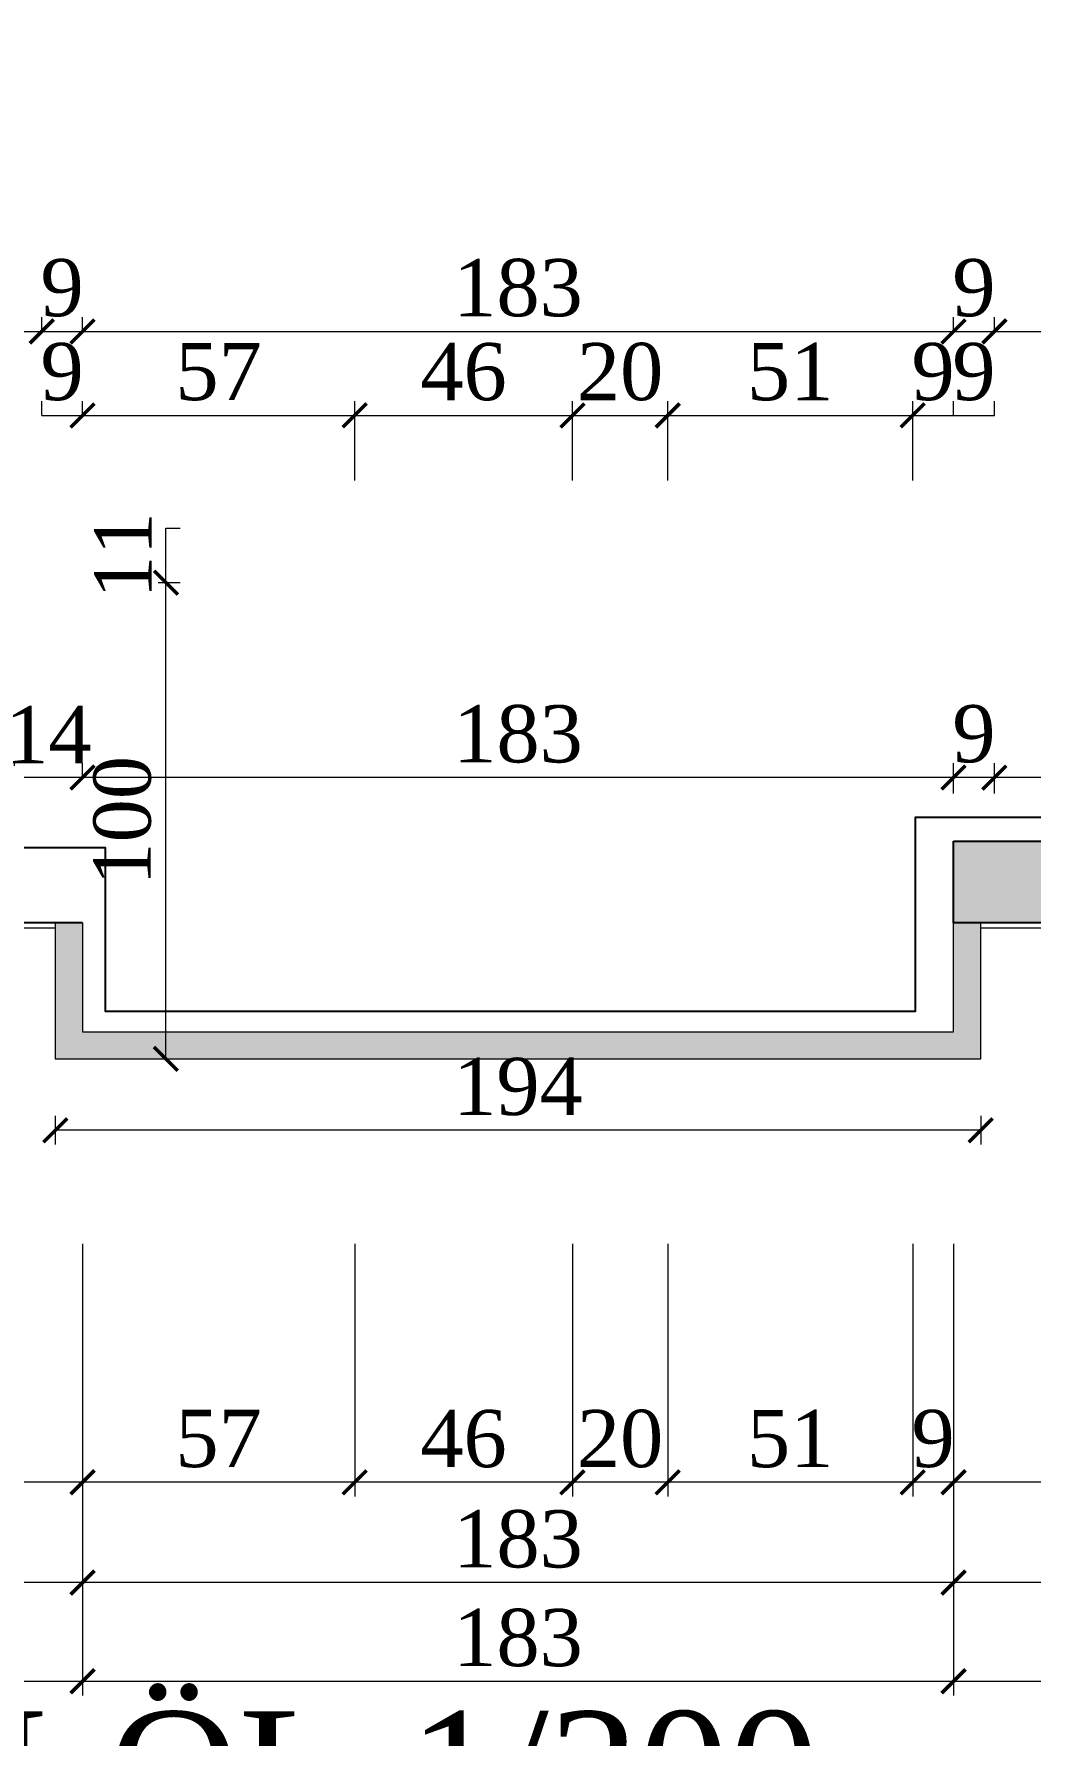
# Model space of a CAD drawing. Header units: metres. Extents: x 134072 to 172200, y 35728 to 38066.
# Drawn here: x 138773.2 to 138982.3, y 36128.5 to 36485.5 of the extents above; entities that cross this region are included whole.
import ezdxf

# ---------------------------------------------------------------- set-up
doc = ezdxf.new("R2010")
doc.units = ezdxf.units.M
for name, color, linetype, lineweight in [('Cizgi 20', 175, 'Continuous', 20), ('m_topraklama', 3, 'Continuous', 40), ('Olcu 20', 7, 'Continuous', 20), ('sıva', 145, 'Continuous', 5)]:
    doc.layers.add(name, color=color, linetype=linetype, lineweight=lineweight)
for name, color, linetype in [('duvaR', 52, 'Continuous'), ('Kolon', 175, 'Continuous'), ('YAZI', 1, 'Continuous')]:
    doc.layers.add(name, color=color, linetype=linetype)
doc.styles.add('AKS', font='BOOKOS.TTF', dxfattribs={"height": 40})
doc.styles.add('omer', font='times.ttf', dxfattribs={"height": 12})
doc.dimstyles.new('ISO-25', dxfattribs={"dimtxt": 12, "dimasz": 5, "dimexe": 3, "dimexo": 10, "dimgap": 3, "dimtad": 1, "dimdec": 0, "dimtxsty": 'omer', "dimblk": 'ARCHTICK', "dimcen": 0, "dimclrd": 256, "dimclre": 256, "dimclrt": 256, "dimadec": 0, "dimazin": 0, "dimtfac": 1, "dimtdec": 0, "dimtix": 1, "dimtmove": 0, "dimatfit": 3, "dimldrblk": 'ARCHTICK', "dimfxl": 50, "dimfxlon": 1, "dimlwd": -1, "dimlwe": -1, "dimarcsym": 0})

# ---------------------------------------------------------------- blocks, each defined once
blk = doc.blocks.new('_ArchTick')
at = {"layer": 'Olcu 20', "color": 0, "const_width": 0.15}
blk.add_lwpolyline([(-0.5, -0.5), (0.5, 0.5)], dxfattribs=at)
blk = doc.blocks.new('*D403')
at = {"layer": 'Defpoints', "color": 0, "transparency": 16777216}
for p in [(138974.62, 36329.52), (138974.62, 36316.18), (139071.66, 36310.47)]:
    blk.add_point(p, dxfattribs=at)
at = {"layer": 'Olcu 20', "transparency": 16777216}
for p, q in [((138974.62, 36326.18), (138974.62, 36332.52)), ((139071.66, 36329.52), (138974.62, 36329.52)), ((139071.66, 36320.47), (139071.66, 36332.52))]:
    blk.add_line(p, q, dxfattribs=at)
at = {"layer": 'Olcu 20', "transparency": 16777216, "xscale": 5, "yscale": 5, "zscale": 5, "rotation": 180}
blk.add_blockref('_ArchTick', (138974.62, 36329.52), dxfattribs=at)
at = {"layer": 'Olcu 20', "transparency": 16777216, "xscale": 5, "yscale": 5, "zscale": 5}
blk.add_blockref('_ArchTick', (139071.66, 36329.52), dxfattribs=at)
at = {"layer": 'Olcu 20', "transparency": 16777216, "insert": (139023.14, 36338.64), "char_height": 12, "attachment_point": 5, "style": 'omer'}
blk.add_mtext('97', dxfattribs=at)
blk = doc.blocks.new('*D404')
at = {"layer": 'Defpoints', "color": 0, "transparency": 16777216}
for p in [(138966.06, 36329.52), (138966.06, 36316.18), (138974.62, 36316.18)]:
    blk.add_point(p, dxfattribs=at)
at = {"layer": 'Olcu 20', "transparency": 16777216}
for p, q in [((138966.06, 36326.18), (138966.06, 36332.52)), ((138974.62, 36329.52), (138966.06, 36329.52)), ((138974.62, 36326.18), (138974.62, 36332.52))]:
    blk.add_line(p, q, dxfattribs=at)
at = {"layer": 'Olcu 20', "transparency": 16777216, "insert": (138970.34, 36338.64), "char_height": 12, "attachment_point": 5, "style": 'omer'}
blk.add_mtext('9', dxfattribs=at)
blk = doc.blocks.new('*D380')
at = {"layer": 'Defpoints', "color": 0, "transparency": 16777216}
for p in [(138783.4, 36329.52), (138783.4, 36323.34), (138966.06, 36316.18)]:
    blk.add_point(p, dxfattribs=at)
at = {"layer": 'Olcu 20', "transparency": 16777216}
for p, q in [((138783.4, 36329.52), (138783.4, 36332.52)), ((138966.06, 36329.52), (138783.4, 36329.52)), ((138966.06, 36326.18), (138966.06, 36332.52))]:
    blk.add_line(p, q, dxfattribs=at)
at = {"layer": 'Olcu 20', "transparency": 16777216, "xscale": 5, "yscale": 5, "zscale": 5, "rotation": 180}
blk.add_blockref('_ArchTick', (138783.4, 36329.52), dxfattribs=at)
at = {"layer": 'Olcu 20', "transparency": 16777216, "xscale": 5, "yscale": 5, "zscale": 5}
blk.add_blockref('_ArchTick', (138966.06, 36329.52), dxfattribs=at)
at = {"layer": 'Olcu 20', "transparency": 16777216, "insert": (138874.73, 36338.62), "char_height": 12, "attachment_point": 5, "style": 'omer'}
blk.add_mtext('183', dxfattribs=at)
blk = doc.blocks.new('*D381')
at = {"layer": 'Defpoints', "color": 0, "transparency": 16777216}
for p in [(138769.13, 36329.52), (138769.13, 36323.34), (138783.4, 36323.34)]:
    blk.add_point(p, dxfattribs=at)
at = {"layer": 'Olcu 20', "transparency": 16777216}
for p, q in [((138769.13, 36329.52), (138769.13, 36332.52)), ((138783.4, 36329.52), (138769.13, 36329.52)), ((138783.4, 36329.52), (138783.4, 36332.52))]:
    blk.add_line(p, q, dxfattribs=at)
at = {"layer": 'Olcu 20', "transparency": 16777216, "insert": (138776.26, 36338.52), "char_height": 12, "attachment_point": 5, "style": 'omer'}
blk.add_mtext('14', dxfattribs=at)
blk = doc.blocks.new('*D390')
at = {"layer": 'Defpoints', "color": 0, "transparency": 16777216}
for p in [(138783.4, 36405.48), (138774.84, 36398.95), (138783.4, 36398.95)]:
    blk.add_point(p, dxfattribs=at)
at = {"layer": 'Olcu 20', "transparency": 16777216}
for p, q in [((138774.84, 36405.48), (138774.84, 36408.48)), ((138783.4, 36405.48), (138783.4, 36408.48)), ((138774.84, 36405.48), (138783.4, 36405.48))]:
    blk.add_line(p, q, dxfattribs=at)
at = {"layer": 'Olcu 20', "transparency": 16777216, "insert": (138779.12, 36414.61), "char_height": 12, "attachment_point": 5, "style": 'omer'}
blk.add_mtext('9', dxfattribs=at)
blk = doc.blocks.new('*D447')
at = {"layer": 'Defpoints', "color": 0, "transparency": 16777216}
for p in [(138840.48, 36405.48), (138783.4, 36398.95), (138840.48, 36381.83)]:
    blk.add_point(p, dxfattribs=at)
at = {"layer": 'Olcu 20', "transparency": 16777216}
for p, q in [((138783.4, 36405.48), (138783.4, 36408.48)), ((138840.48, 36391.83), (138840.48, 36408.48)), ((138783.4, 36405.48), (138840.48, 36405.48))]:
    blk.add_line(p, q, dxfattribs=at)
at = {"layer": 'Olcu 20', "transparency": 16777216, "xscale": 5, "yscale": 5, "zscale": 5, "rotation": 180}
blk.add_blockref('_ArchTick', (138783.4, 36405.48), dxfattribs=at)
at = {"layer": 'Olcu 20', "transparency": 16777216, "xscale": 5, "yscale": 5, "zscale": 5}
blk.add_blockref('_ArchTick', (138840.48, 36405.48), dxfattribs=at)
at = {"layer": 'Olcu 20', "transparency": 16777216, "insert": (138811.94, 36414.61), "char_height": 12, "attachment_point": 5, "style": 'omer'}
blk.add_mtext('57', dxfattribs=at)
blk = doc.blocks.new('*D448')
at = {"layer": 'Defpoints', "color": 0, "transparency": 16777216}
for p in [(138886.15, 36405.48), (138840.48, 36381.83), (138886.15, 36381.83)]:
    blk.add_point(p, dxfattribs=at)
at = {"layer": 'Olcu 20', "transparency": 16777216}
for p, q in [((138840.48, 36391.83), (138840.48, 36408.48)), ((138886.15, 36391.83), (138886.15, 36408.48)), ((138840.48, 36405.48), (138886.15, 36405.48))]:
    blk.add_line(p, q, dxfattribs=at)
at = {"layer": 'Olcu 20', "transparency": 16777216, "xscale": 5, "yscale": 5, "zscale": 5, "rotation": 180}
blk.add_blockref('_ArchTick', (138840.48, 36405.48), dxfattribs=at)
at = {"layer": 'Olcu 20', "transparency": 16777216, "xscale": 5, "yscale": 5, "zscale": 5}
blk.add_blockref('_ArchTick', (138886.15, 36405.48), dxfattribs=at)
at = {"layer": 'Olcu 20', "transparency": 16777216, "insert": (138863.31, 36414.59), "char_height": 12, "attachment_point": 5, "style": 'omer'}
blk.add_mtext('46', dxfattribs=at)
blk = doc.blocks.new('*D449')
at = {"layer": 'Defpoints', "color": 0, "transparency": 16777216}
for p in [(138906.13, 36405.48), (138886.15, 36381.83), (138906.13, 36381.83)]:
    blk.add_point(p, dxfattribs=at)
at = {"layer": 'Olcu 20', "transparency": 16777216}
for p, q in [((138886.15, 36391.83), (138886.15, 36408.48)), ((138906.13, 36391.83), (138906.13, 36408.48)), ((138886.15, 36405.48), (138906.13, 36405.48))]:
    blk.add_line(p, q, dxfattribs=at)
at = {"layer": 'Olcu 20', "transparency": 16777216, "insert": (138896.14, 36414.59), "char_height": 12, "attachment_point": 5, "style": 'omer'}
blk.add_mtext('20', dxfattribs=at)
blk = doc.blocks.new('*D450')
at = {"layer": 'Defpoints', "color": 0, "transparency": 16777216}
for p in [(138957.5, 36405.48), (138906.13, 36381.83), (138957.5, 36381.83)]:
    blk.add_point(p, dxfattribs=at)
at = {"layer": 'Olcu 20', "transparency": 16777216}
for p, q in [((138906.13, 36391.83), (138906.13, 36408.48)), ((138957.5, 36391.83), (138957.5, 36408.48)), ((138906.13, 36405.48), (138957.5, 36405.48))]:
    blk.add_line(p, q, dxfattribs=at)
at = {"layer": 'Olcu 20', "transparency": 16777216, "xscale": 5, "yscale": 5, "zscale": 5, "rotation": 180}
blk.add_blockref('_ArchTick', (138906.13, 36405.48), dxfattribs=at)
at = {"layer": 'Olcu 20', "transparency": 16777216, "xscale": 5, "yscale": 5, "zscale": 5}
blk.add_blockref('_ArchTick', (138957.5, 36405.48), dxfattribs=at)
at = {"layer": 'Olcu 20', "transparency": 16777216, "insert": (138931.81, 36414.59), "char_height": 12, "attachment_point": 5, "style": 'omer'}
blk.add_mtext('51', dxfattribs=at)
blk = doc.blocks.new('*D451')
at = {"layer": 'Defpoints', "color": 0, "transparency": 16777216}
for p in [(138966.06, 36405.48), (138966.06, 36398.55), (138957.5, 36381.83)]:
    blk.add_point(p, dxfattribs=at)
at = {"layer": 'Olcu 20', "transparency": 16777216}
for p, q in [((138957.5, 36391.83), (138957.5, 36408.48)), ((138966.06, 36405.48), (138966.06, 36408.48)), ((138957.5, 36405.48), (138966.06, 36405.48))]:
    blk.add_line(p, q, dxfattribs=at)
at = {"layer": 'Olcu 20', "transparency": 16777216, "insert": (138961.78, 36414.61), "char_height": 12, "attachment_point": 5, "style": 'omer'}
blk.add_mtext('9', dxfattribs=at)
blk = doc.blocks.new('*D452')
at = {"layer": 'Defpoints', "color": 0, "transparency": 16777216}
for p in [(138974.62, 36405.48), (138966.06, 36398.55), (138974.62, 36398.55)]:
    blk.add_point(p, dxfattribs=at)
at = {"layer": 'Olcu 20', "transparency": 16777216}
for p, q in [((138966.06, 36405.48), (138966.06, 36408.48)), ((138974.62, 36405.48), (138974.62, 36408.48)), ((138966.06, 36405.48), (138974.62, 36405.48))]:
    blk.add_line(p, q, dxfattribs=at)
at = {"layer": 'Olcu 20', "transparency": 16777216, "insert": (138970.34, 36414.61), "char_height": 12, "attachment_point": 5, "style": 'omer'}
blk.add_mtext('9', dxfattribs=at)
blk = doc.blocks.new('*D473')
at = {"layer": 'Defpoints', "color": 0, "transparency": 16777216}
for p in [(138774.84, 36423.09), (138615.01, 36415.61), (138774.84, 36416.49)]:
    blk.add_point(p, dxfattribs=at)
at = {"layer": 'Olcu 20', "transparency": 16777216}
for p, q in [((138615.01, 36423.09), (138615.01, 36426.09)), ((138774.84, 36423.09), (138774.84, 36426.09)), ((138615.01, 36423.09), (138774.84, 36423.09))]:
    blk.add_line(p, q, dxfattribs=at)
at = {"layer": 'Olcu 20', "transparency": 16777216, "xscale": 5, "yscale": 5, "zscale": 5, "rotation": 180}
blk.add_blockref('_ArchTick', (138615.01, 36423.09), dxfattribs=at)
at = {"layer": 'Olcu 20', "transparency": 16777216, "xscale": 5, "yscale": 5, "zscale": 5}
blk.add_blockref('_ArchTick', (138774.84, 36423.09), dxfattribs=at)
at = {"layer": 'Olcu 20', "transparency": 16777216, "insert": (138694.92, 36432.2), "char_height": 12, "attachment_point": 5, "style": 'omer'}
blk.add_mtext('160', dxfattribs=at)
blk = doc.blocks.new('*D474')
at = {"layer": 'Defpoints', "color": 0, "transparency": 16777216}
for p in [(138783.4, 36423.09), (138774.84, 36416.49), (138783.4, 36416.49)]:
    blk.add_point(p, dxfattribs=at)
at = {"layer": 'Olcu 20', "transparency": 16777216}
for p, q in [((138774.84, 36423.09), (138774.84, 36426.09)), ((138783.4, 36423.09), (138783.4, 36426.09)), ((138774.84, 36423.09), (138783.4, 36423.09))]:
    blk.add_line(p, q, dxfattribs=at)
at = {"layer": 'Olcu 20', "transparency": 16777216, "insert": (138779.12, 36432.21), "char_height": 12, "attachment_point": 5, "style": 'omer'}
blk.add_mtext('9', dxfattribs=at)
blk = doc.blocks.new('*D475')
at = {"layer": 'Defpoints', "color": 0, "transparency": 16777216}
for p in [(138966.06, 36423.09), (138783.4, 36416.49), (138966.06, 36417.74)]:
    blk.add_point(p, dxfattribs=at)
at = {"layer": 'Olcu 20', "transparency": 16777216}
for p, q in [((138783.4, 36423.09), (138783.4, 36426.09)), ((138966.06, 36423.09), (138966.06, 36426.09)), ((138783.4, 36423.09), (138966.06, 36423.09))]:
    blk.add_line(p, q, dxfattribs=at)
at = {"layer": 'Olcu 20', "transparency": 16777216, "xscale": 5, "yscale": 5, "zscale": 5, "rotation": 180}
blk.add_blockref('_ArchTick', (138783.4, 36423.09), dxfattribs=at)
at = {"layer": 'Olcu 20', "transparency": 16777216, "xscale": 5, "yscale": 5, "zscale": 5}
blk.add_blockref('_ArchTick', (138966.06, 36423.09), dxfattribs=at)
at = {"layer": 'Olcu 20', "transparency": 16777216, "insert": (138874.73, 36432.2), "char_height": 12, "attachment_point": 5, "style": 'omer'}
blk.add_mtext('183', dxfattribs=at)
blk = doc.blocks.new('*D476')
at = {"layer": 'Defpoints', "color": 0, "transparency": 16777216}
for p in [(138974.62, 36423.09), (138966.06, 36417.74), (138974.62, 36417.74)]:
    blk.add_point(p, dxfattribs=at)
at = {"layer": 'Olcu 20', "transparency": 16777216}
for p, q in [((138966.06, 36423.09), (138966.06, 36426.09)), ((138974.62, 36423.09), (138974.62, 36426.09)), ((138966.06, 36423.09), (138974.62, 36423.09))]:
    blk.add_line(p, q, dxfattribs=at)
at = {"layer": 'Olcu 20', "transparency": 16777216, "insert": (138970.34, 36432.21), "char_height": 12, "attachment_point": 5, "style": 'omer'}
blk.add_mtext('9', dxfattribs=at)
blk = doc.blocks.new('*D458')
at = {"layer": 'Defpoints', "color": 0, "transparency": 16777216}
for p in [(139268.6, 36423.09), (138974.62, 36417.74), (139268.6, 36393.24)]:
    blk.add_point(p, dxfattribs=at)
at = {"layer": 'Olcu 20', "transparency": 16777216}
for p, q in [((138974.62, 36423.09), (138974.62, 36426.09)), ((139268.6, 36403.24), (139268.6, 36426.09)), ((138974.62, 36423.09), (139268.6, 36423.09))]:
    blk.add_line(p, q, dxfattribs=at)
at = {"layer": 'Olcu 20', "transparency": 16777216, "xscale": 5, "yscale": 5, "zscale": 5, "rotation": 180}
blk.add_blockref('_ArchTick', (138974.62, 36423.09), dxfattribs=at)
at = {"layer": 'Olcu 20', "transparency": 16777216, "xscale": 5, "yscale": 5, "zscale": 5}
blk.add_blockref('_ArchTick', (139268.6, 36423.09), dxfattribs=at)
at = {"layer": 'Olcu 20', "transparency": 16777216, "insert": (139121.61, 36432.21), "char_height": 12, "attachment_point": 5, "style": 'omer'}
blk.add_mtext('294', dxfattribs=at)
blk = doc.blocks.new('*D543')
at = {"layer": 'Defpoints', "color": 0, "transparency": 16777216}
for p in [(138743.09, 36299.06), (138734.08, 36270.52), (138777.69, 36270.52)]:
    blk.add_point(p, dxfattribs=at)
at = {"layer": 'Olcu 20', "transparency": 16777216}
for p, q in [((138734.08, 36299.06), (138731.08, 36299.06)), ((138734.08, 36299.06), (138734.08, 36270.52)), ((138767.69, 36270.52), (138731.08, 36270.52))]:
    blk.add_line(p, q, dxfattribs=at)
at = {"layer": 'Olcu 20', "transparency": 16777216, "xscale": 5, "yscale": 5, "zscale": 5}
for p, rotation in [((138734.08, 36299.06), 90), ((138734.08, 36270.52), 270)]:
    blk.add_blockref('_ArchTick', p, dxfattribs=dict(at, rotation=rotation))
at = {"layer": 'Olcu 20', "transparency": 16777216, "insert": (138724.96, 36284.79), "char_height": 12, "attachment_point": 5, "rotation": 90, "style": 'omer'}
blk.add_mtext('29', dxfattribs=at)
blk = doc.blocks.new('*D544')
at = {"layer": 'Defpoints', "color": 0, "transparency": 16777216}
for p in [(138789.28, 36370.41), (138800.89, 36370.41), (138789.28, 36270.52)]:
    blk.add_point(p, dxfattribs=at)
at = {"layer": 'Olcu 20', "transparency": 16777216}
for p, q in [((138799.28, 36370.41), (138803.89, 36370.41)), ((138800.89, 36270.52), (138800.89, 36370.41)), ((138799.28, 36270.52), (138803.89, 36270.52))]:
    blk.add_line(p, q, dxfattribs=at)
at = {"layer": 'Olcu 20', "transparency": 16777216, "xscale": 5, "yscale": 5, "zscale": 5}
for p, rotation in [((138800.89, 36370.41), 90), ((138800.89, 36270.52), 270)]:
    blk.add_blockref('_ArchTick', p, dxfattribs=dict(at, rotation=rotation))
at = {"layer": 'Olcu 20', "transparency": 16777216, "insert": (138791.79, 36320.46), "char_height": 12, "attachment_point": 5, "rotation": 90, "style": 'omer'}
blk.add_mtext('100', dxfattribs=at)
blk = doc.blocks.new('*D545')
at = {"layer": 'Defpoints', "color": 0, "transparency": 16777216}
for p in [(138794.41, 36381.83), (138800.89, 36381.83), (138789.28, 36370.41)]:
    blk.add_point(p, dxfattribs=at)
at = {"layer": 'Olcu 20', "transparency": 16777216}
for p, q in [((138800.89, 36381.83), (138803.89, 36381.83)), ((138800.89, 36370.41), (138800.89, 36381.83)), ((138799.28, 36370.41), (138803.89, 36370.41))]:
    blk.add_line(p, q, dxfattribs=at)
at = {"layer": 'Olcu 20', "transparency": 16777216, "insert": (138791.89, 36376.12), "char_height": 12, "attachment_point": 5, "rotation": 90, "style": 'omer'}
blk.add_mtext('11', dxfattribs=at)
blk = doc.blocks.new('*D526')
at = {"layer": 'Defpoints', "color": 0, "transparency": 16777216}
for p in [(139337.45, 36299.06), (138971.77, 36270.52), (139449.79, 36270.52)]:
    blk.add_point(p, dxfattribs=at)
at = {"layer": 'Olcu 20', "transparency": 16777216}
for p, q in [((139399.79, 36299.06), (139452.79, 36299.06)), ((139449.79, 36299.06), (139449.79, 36270.52)), ((139399.79, 36270.52), (139452.79, 36270.52))]:
    blk.add_line(p, q, dxfattribs=at)
at = {"layer": 'Olcu 20', "transparency": 16777216, "xscale": 5, "yscale": 5, "zscale": 5}
for p, rotation in [((139449.79, 36299.06), 90), ((139449.79, 36270.52), 270)]:
    blk.add_blockref('_ArchTick', p, dxfattribs=dict(at, rotation=rotation))
at = {"layer": 'Olcu 20', "transparency": 16777216, "insert": (139440.67, 36284.79), "char_height": 12, "attachment_point": 5, "rotation": 90, "style": 'omer'}
blk.add_mtext('29', dxfattribs=at)
blk = doc.blocks.new('*D527')
at = {"layer": 'Defpoints', "color": 0, "transparency": 16777216}
for p in [(139337.09, 36578.76), (139471.56, 36578.76), (138877.58, 36299.06)]:
    blk.add_point(p, dxfattribs=at)
at = {"layer": 'Olcu 20', "transparency": 16777216}
for p, q in [((139421.56, 36578.76), (139474.56, 36578.76)), ((139471.56, 36299.06), (139471.56, 36578.76)), ((139421.56, 36299.06), (139474.56, 36299.06))]:
    blk.add_line(p, q, dxfattribs=at)
at = {"layer": 'Olcu 20', "transparency": 16777216, "xscale": 5, "yscale": 5, "zscale": 5}
for p, rotation in [((139471.56, 36578.76), 90), ((139471.56, 36299.06), 270)]:
    blk.add_blockref('_ArchTick', p, dxfattribs=dict(at, rotation=rotation))
at = {"layer": 'Olcu 20', "transparency": 16777216, "insert": (139462.46, 36438.91), "char_height": 12, "attachment_point": 5, "rotation": 90, "style": 'omer'}
blk.add_mtext('280', dxfattribs=at)
blk = doc.blocks.new('*D606')
at = {"layer": 'Defpoints', "color": 0, "transparency": 16777216}
for p in [(138432.35, 36209.58), (138783.4, 36209.58), (138783.4, 36139.96)]:
    blk.add_point(p, dxfattribs=at)
at = {"layer": 'Olcu 20', "transparency": 16777216}
for p, q in [((138432.35, 36189.96), (138432.35, 36136.96)), ((138783.4, 36189.96), (138783.4, 36136.96)), ((138432.35, 36139.96), (138783.4, 36139.96))]:
    blk.add_line(p, q, dxfattribs=at)
at = {"layer": 'Olcu 20', "transparency": 16777216, "xscale": 5, "yscale": 5, "zscale": 5, "rotation": 180}
blk.add_blockref('_ArchTick', (138432.35, 36139.96), dxfattribs=at)
at = {"layer": 'Olcu 20', "transparency": 16777216, "xscale": 5, "yscale": 5, "zscale": 5}
blk.add_blockref('_ArchTick', (138783.4, 36139.96), dxfattribs=at)
at = {"layer": 'Olcu 20', "transparency": 16777216, "insert": (138607.87, 36149.06), "char_height": 12, "attachment_point": 5, "style": 'omer'}
blk.add_mtext('351', dxfattribs=at)
blk = doc.blocks.new('*D607')
at = {"layer": 'Defpoints', "color": 0, "transparency": 16777216}
for p in [(138783.4, 36209.58), (138966.06, 36210.24), (138966.06, 36139.96)]:
    blk.add_point(p, dxfattribs=at)
at = {"layer": 'Olcu 20', "transparency": 16777216}
for p, q in [((138783.4, 36189.96), (138783.4, 36136.96)), ((138966.06, 36189.96), (138966.06, 36136.96)), ((138783.4, 36139.96), (138966.06, 36139.96))]:
    blk.add_line(p, q, dxfattribs=at)
at = {"layer": 'Olcu 20', "transparency": 16777216, "xscale": 5, "yscale": 5, "zscale": 5, "rotation": 180}
blk.add_blockref('_ArchTick', (138783.4, 36139.96), dxfattribs=at)
at = {"layer": 'Olcu 20', "transparency": 16777216, "xscale": 5, "yscale": 5, "zscale": 5}
blk.add_blockref('_ArchTick', (138966.06, 36139.96), dxfattribs=at)
at = {"layer": 'Olcu 20', "transparency": 16777216, "insert": (138874.73, 36149.06), "char_height": 12, "attachment_point": 5, "style": 'omer'}
blk.add_mtext('183', dxfattribs=at)
blk = doc.blocks.new('*D608')
at = {"layer": 'Defpoints', "color": 0, "transparency": 16777216}
for p in [(138966.06, 36210.24), (139057.39, 36209.58), (139057.39, 36139.96)]:
    blk.add_point(p, dxfattribs=at)
at = {"layer": 'Olcu 20', "transparency": 16777216}
for p, q in [((138966.06, 36189.96), (138966.06, 36136.96)), ((139057.39, 36189.96), (139057.39, 36136.96)), ((138966.06, 36139.96), (139057.39, 36139.96))]:
    blk.add_line(p, q, dxfattribs=at)
at = {"layer": 'Olcu 20', "transparency": 16777216, "xscale": 5, "yscale": 5, "zscale": 5, "rotation": 180}
blk.add_blockref('_ArchTick', (138966.06, 36139.96), dxfattribs=at)
at = {"layer": 'Olcu 20', "transparency": 16777216, "xscale": 5, "yscale": 5, "zscale": 5}
blk.add_blockref('_ArchTick', (139057.39, 36139.96), dxfattribs=at)
at = {"layer": 'Olcu 20', "transparency": 16777216, "insert": (139011.73, 36149.08), "char_height": 12, "attachment_point": 5, "style": 'omer'}
blk.add_mtext('91', dxfattribs=at)
blk = doc.blocks.new('*D611')
at = {"layer": 'Defpoints', "color": 0, "transparency": 16777216}
for p in [(137958.56, 36299.06), (139337.09, 36299.06), (137958.56, 36117.93)]:
    blk.add_point(p, dxfattribs=at)
at = {"layer": 'Olcu 20', "transparency": 16777216}
for p, q in [((137958.56, 36167.93), (137958.56, 36114.93)), ((139337.09, 36167.93), (139337.09, 36114.93)), ((139337.09, 36117.93), (137958.56, 36117.93))]:
    blk.add_line(p, q, dxfattribs=at)
at = {"layer": 'Olcu 20', "transparency": 16777216, "xscale": 5, "yscale": 5, "zscale": 5, "rotation": 180}
blk.add_blockref('_ArchTick', (137958.56, 36117.93), dxfattribs=at)
at = {"layer": 'Olcu 20', "transparency": 16777216, "xscale": 5, "yscale": 5, "zscale": 5}
blk.add_blockref('_ArchTick', (139337.09, 36117.93), dxfattribs=at)
at = {"layer": 'Olcu 20', "transparency": 16777216, "insert": (138647.83, 36127.05), "char_height": 12, "attachment_point": 5, "style": 'omer'}
blk.add_mtext('1379', dxfattribs=at)
blk = doc.blocks.new('*D539')
at = {"layer": 'Defpoints', "color": 0, "transparency": 16777216}
for p in [(138966.06, 36299.06), (139280.01, 36299.06), (138966.06, 36160.66)]:
    blk.add_point(p, dxfattribs=at)
at = {"layer": 'Olcu 20', "transparency": 16777216}
for p, q in [((138966.06, 36210.66), (138966.06, 36157.66)), ((139280.01, 36210.66), (139280.01, 36157.66)), ((139280.01, 36160.66), (138966.06, 36160.66))]:
    blk.add_line(p, q, dxfattribs=at)
at = {"layer": 'Olcu 20', "transparency": 16777216, "xscale": 5, "yscale": 5, "zscale": 5, "rotation": 180}
blk.add_blockref('_ArchTick', (138966.06, 36160.66), dxfattribs=at)
at = {"layer": 'Olcu 20', "transparency": 16777216, "xscale": 5, "yscale": 5, "zscale": 5}
blk.add_blockref('_ArchTick', (139280.01, 36160.66), dxfattribs=at)
at = {"layer": 'Olcu 20', "transparency": 16777216, "insert": (139123.04, 36169.76), "char_height": 12, "attachment_point": 5, "style": 'omer'}
blk.add_mtext('314', dxfattribs=at)
blk = doc.blocks.new('*D540')
at = {"layer": 'Defpoints', "color": 0, "transparency": 16777216}
for p in [(138783.4, 36299.06), (138966.06, 36299.06), (138783.4, 36160.66)]:
    blk.add_point(p, dxfattribs=at)
at = {"layer": 'Olcu 20', "transparency": 16777216}
for p, q in [((138783.4, 36210.66), (138783.4, 36157.66)), ((138966.06, 36210.66), (138966.06, 36157.66)), ((138966.06, 36160.66), (138783.4, 36160.66))]:
    blk.add_line(p, q, dxfattribs=at)
at = {"layer": 'Olcu 20', "transparency": 16777216, "xscale": 5, "yscale": 5, "zscale": 5, "rotation": 180}
blk.add_blockref('_ArchTick', (138783.4, 36160.66), dxfattribs=at)
at = {"layer": 'Olcu 20', "transparency": 16777216, "xscale": 5, "yscale": 5, "zscale": 5}
blk.add_blockref('_ArchTick', (138966.06, 36160.66), dxfattribs=at)
at = {"layer": 'Olcu 20', "transparency": 16777216, "insert": (138874.73, 36169.76), "char_height": 12, "attachment_point": 5, "style": 'omer'}
blk.add_mtext('183', dxfattribs=at)
blk = doc.blocks.new('*D541')
at = {"layer": 'Defpoints', "color": 0, "transparency": 16777216}
for p in [(138418.07, 36299.06), (138783.4, 36299.06), (138418.07, 36160.66)]:
    blk.add_point(p, dxfattribs=at)
at = {"layer": 'Olcu 20', "transparency": 16777216}
for p, q in [((138418.07, 36210.66), (138418.07, 36157.66)), ((138783.4, 36210.66), (138783.4, 36157.66)), ((138783.4, 36160.66), (138418.07, 36160.66))]:
    blk.add_line(p, q, dxfattribs=at)
at = {"layer": 'Olcu 20', "transparency": 16777216, "xscale": 5, "yscale": 5, "zscale": 5, "rotation": 180}
blk.add_blockref('_ArchTick', (138418.07, 36160.66), dxfattribs=at)
at = {"layer": 'Olcu 20', "transparency": 16777216, "xscale": 5, "yscale": 5, "zscale": 5}
blk.add_blockref('_ArchTick', (138783.4, 36160.66), dxfattribs=at)
at = {"layer": 'Olcu 20', "transparency": 16777216, "insert": (138600.74, 36169.76), "char_height": 12, "attachment_point": 5, "style": 'omer'}
blk.add_mtext('365', dxfattribs=at)
blk = doc.blocks.new('*D614')
at = {"layer": 'Defpoints', "color": 0, "transparency": 16777216}
for p in [(138966.06, 36299.06), (139071.66, 36299.06), (138966.06, 36181.7)]:
    blk.add_point(p, dxfattribs=at)
at = {"layer": 'Olcu 20', "transparency": 16777216}
for p, q in [((138966.06, 36231.7), (138966.06, 36178.7)), ((139071.66, 36231.7), (139071.66, 36178.7)), ((139071.66, 36181.7), (138966.06, 36181.7))]:
    blk.add_line(p, q, dxfattribs=at)
at = {"layer": 'Olcu 20', "transparency": 16777216, "xscale": 5, "yscale": 5, "zscale": 5, "rotation": 180}
blk.add_blockref('_ArchTick', (138966.06, 36181.7), dxfattribs=at)
at = {"layer": 'Olcu 20', "transparency": 16777216, "xscale": 5, "yscale": 5, "zscale": 5}
blk.add_blockref('_ArchTick', (139071.66, 36181.7), dxfattribs=at)
at = {"layer": 'Olcu 20', "transparency": 16777216, "insert": (139018.86, 36190.8), "char_height": 12, "attachment_point": 5, "style": 'omer'}
blk.add_mtext('106', dxfattribs=at)
blk = doc.blocks.new('*D615')
at = {"layer": 'Defpoints', "color": 0, "transparency": 16777216}
for p in [(138957.5, 36370.41), (138966.06, 36299.06), (138957.5, 36181.7)]:
    blk.add_point(p, dxfattribs=at)
at = {"layer": 'Olcu 20', "transparency": 16777216}
for p, q in [((138957.5, 36231.7), (138957.5, 36178.7)), ((138966.06, 36231.7), (138966.06, 36178.7)), ((138966.06, 36181.7), (138957.5, 36181.7))]:
    blk.add_line(p, q, dxfattribs=at)
at = {"layer": 'Olcu 20', "transparency": 16777216, "insert": (138961.78, 36190.82), "char_height": 12, "attachment_point": 5, "style": 'omer'}
blk.add_mtext('9', dxfattribs=at)
blk = doc.blocks.new('*D616')
at = {"layer": 'Defpoints', "color": 0, "transparency": 16777216}
for p in [(138906.13, 36370.41), (138957.5, 36370.41), (138906.13, 36181.7)]:
    blk.add_point(p, dxfattribs=at)
at = {"layer": 'Olcu 20', "transparency": 16777216}
for p, q in [((138906.13, 36231.7), (138906.13, 36178.7)), ((138957.5, 36231.7), (138957.5, 36178.7)), ((138957.5, 36181.7), (138906.13, 36181.7))]:
    blk.add_line(p, q, dxfattribs=at)
at = {"layer": 'Olcu 20', "transparency": 16777216, "xscale": 5, "yscale": 5, "zscale": 5, "rotation": 180}
blk.add_blockref('_ArchTick', (138906.13, 36181.7), dxfattribs=at)
at = {"layer": 'Olcu 20', "transparency": 16777216, "xscale": 5, "yscale": 5, "zscale": 5}
blk.add_blockref('_ArchTick', (138957.5, 36181.7), dxfattribs=at)
at = {"layer": 'Olcu 20', "transparency": 16777216, "insert": (138931.81, 36190.8), "char_height": 12, "attachment_point": 5, "style": 'omer'}
blk.add_mtext('51', dxfattribs=at)
blk = doc.blocks.new('*D617')
at = {"layer": 'Defpoints', "color": 0, "transparency": 16777216}
for p in [(138886.15, 36370.41), (138906.13, 36370.41), (138886.15, 36181.7)]:
    blk.add_point(p, dxfattribs=at)
at = {"layer": 'Olcu 20', "transparency": 16777216}
for p, q in [((138886.15, 36231.7), (138886.15, 36178.7)), ((138906.13, 36231.7), (138906.13, 36178.7)), ((138906.13, 36181.7), (138886.15, 36181.7))]:
    blk.add_line(p, q, dxfattribs=at)
at = {"layer": 'Olcu 20', "transparency": 16777216, "insert": (138896.14, 36190.8), "char_height": 12, "attachment_point": 5, "style": 'omer'}
blk.add_mtext('20', dxfattribs=at)
blk = doc.blocks.new('*D618')
at = {"layer": 'Defpoints', "color": 0, "transparency": 16777216}
for p in [(138840.48, 36370.41), (138886.15, 36370.41), (138840.48, 36181.7)]:
    blk.add_point(p, dxfattribs=at)
at = {"layer": 'Olcu 20', "transparency": 16777216}
for p, q in [((138840.48, 36231.7), (138840.48, 36178.7)), ((138886.15, 36231.7), (138886.15, 36178.7)), ((138886.15, 36181.7), (138840.48, 36181.7))]:
    blk.add_line(p, q, dxfattribs=at)
at = {"layer": 'Olcu 20', "transparency": 16777216, "xscale": 5, "yscale": 5, "zscale": 5, "rotation": 180}
blk.add_blockref('_ArchTick', (138840.48, 36181.7), dxfattribs=at)
at = {"layer": 'Olcu 20', "transparency": 16777216, "xscale": 5, "yscale": 5, "zscale": 5}
blk.add_blockref('_ArchTick', (138886.15, 36181.7), dxfattribs=at)
at = {"layer": 'Olcu 20', "transparency": 16777216, "insert": (138863.31, 36190.8), "char_height": 12, "attachment_point": 5, "style": 'omer'}
blk.add_mtext('46', dxfattribs=at)
blk = doc.blocks.new('*D619')
at = {"layer": 'Defpoints', "color": 0, "transparency": 16777216}
for p in [(138840.48, 36370.41), (138783.4, 36299.06), (138783.4, 36181.7)]:
    blk.add_point(p, dxfattribs=at)
at = {"layer": 'Olcu 20', "transparency": 16777216}
for p, q in [((138783.4, 36231.7), (138783.4, 36178.7)), ((138840.48, 36231.7), (138840.48, 36178.7)), ((138840.48, 36181.7), (138783.4, 36181.7))]:
    blk.add_line(p, q, dxfattribs=at)
at = {"layer": 'Olcu 20', "transparency": 16777216, "xscale": 5, "yscale": 5, "zscale": 5, "rotation": 180}
blk.add_blockref('_ArchTick', (138783.4, 36181.7), dxfattribs=at)
at = {"layer": 'Olcu 20', "transparency": 16777216, "xscale": 5, "yscale": 5, "zscale": 5}
blk.add_blockref('_ArchTick', (138840.48, 36181.7), dxfattribs=at)
at = {"layer": 'Olcu 20', "transparency": 16777216, "insert": (138811.94, 36190.82), "char_height": 12, "attachment_point": 5, "style": 'omer'}
blk.add_mtext('57', dxfattribs=at)
blk = doc.blocks.new('*D620')
at = {"layer": 'Defpoints', "color": 0, "transparency": 16777216}
for p in [(138728.89, 36299.06), (138783.4, 36299.06), (138728.89, 36181.7)]:
    blk.add_point(p, dxfattribs=at)
at = {"layer": 'Olcu 20', "transparency": 16777216}
for p, q in [((138728.89, 36231.7), (138728.89, 36178.7)), ((138783.4, 36231.7), (138783.4, 36178.7)), ((138783.4, 36181.7), (138728.89, 36181.7))]:
    blk.add_line(p, q, dxfattribs=at)
at = {"layer": 'Olcu 20', "transparency": 16777216, "xscale": 5, "yscale": 5, "zscale": 5, "rotation": 180}
blk.add_blockref('_ArchTick', (138728.89, 36181.7), dxfattribs=at)
at = {"layer": 'Olcu 20', "transparency": 16777216, "xscale": 5, "yscale": 5, "zscale": 5}
blk.add_blockref('_ArchTick', (138783.4, 36181.7), dxfattribs=at)
at = {"layer": 'Olcu 20', "transparency": 16777216, "insert": (138756.14, 36190.8), "char_height": 12, "attachment_point": 5, "style": 'omer'}
blk.add_mtext('55', dxfattribs=at)
blk = doc.blocks.new('*D638')
at = {"layer": 'Defpoints', "color": 0, "transparency": 16777216}
for p in [(138777.69, 36270.52), (138971.77, 36270.52), (138777.69, 36255.54)]:
    blk.add_point(p, dxfattribs=at)
at = {"layer": 'Olcu 20', "transparency": 16777216}
for p, q in [((138777.69, 36258.54), (138777.69, 36252.54)), ((138971.77, 36258.54), (138971.77, 36252.54)), ((138971.77, 36255.54), (138777.69, 36255.54))]:
    blk.add_line(p, q, dxfattribs=at)
at = {"layer": 'Olcu 20', "transparency": 16777216, "xscale": 5, "yscale": 5, "zscale": 5, "rotation": 180}
blk.add_blockref('_ArchTick', (138777.69, 36255.54), dxfattribs=at)
at = {"layer": 'Olcu 20', "transparency": 16777216, "xscale": 5, "yscale": 5, "zscale": 5}
blk.add_blockref('_ArchTick', (138971.77, 36255.54), dxfattribs=at)
at = {"layer": 'Olcu 20', "transparency": 16777216, "insert": (138874.73, 36264.66), "char_height": 12, "attachment_point": 5, "style": 'omer'}
blk.add_mtext('194', dxfattribs=at)

msp = doc.modelspace()

# ---------------------------------------------------------------- hatches: boundary and pattern name
at = {"layer": 'm_topraklama'}
h = msp.add_hatch(dxfattribs=at)
h.set_pattern_fill('JIS_STN_2.5', color=4)
h.set_pattern_definition([(45, (3413.7311, 9022.4061), (-1.767766953, 1.767766953), []), (45, (3415.4961, 9022.4061), (-1.767766953, 1.767766953), [1.2, -0.5])])
h.paths.add_polyline_path([(138218.29, 37198.1), (138152.64, 37198.1), (138152.64, 37186.68), (138218.29, 37186.68)])
h.paths.add_polyline_path([(138235.41, 37198.1), (138218.29, 37198.1), (138218.29, 37163.85), (138235.41, 37163.85)])
h.paths.add_polyline_path([(138243.97, 37198.1), (138235.41, 37198.1), (138235.41, 37186.68), (138243.97, 37186.68)])
h.paths.add_polyline_path([(138315.33, 37198.1), (138295.35, 37198.1), (138295.35, 37186.68), (138315.33, 37186.68)])
h.paths.add_polyline_path([(138418.07, 37198.1), (138360.99, 37198.1), (138360.99, 37186.68), (138418.07, 37186.68)])
h.paths.add_polyline_path([(138049.9, 37198.1), (137975.69, 37198.1), (137975.69, 37186.68), (138049.9, 37186.68)])
h.paths.add_polyline_path([(137975.69, 37198.1), (137958.56, 37198.1), (137958.56, 37163.85), (137975.69, 37163.85)])
h.paths.add_polyline_path([(137969.98, 37163.85), (137958.56, 37163.85), (137958.56, 37078.23), (137969.98, 37078.23)])
h.paths.add_polyline_path([(137969.98, 36975.48), (137958.56, 36975.48), (137958.56, 36889.86), (137969.98, 36889.86)])
h.paths.add_polyline_path([(137975.69, 36889.86), (137958.56, 36889.86), (137958.56, 36855.61), (137975.69, 36855.61)])
h.paths.add_polyline_path([(137969.98, 36855.61), (137958.56, 36855.61), (137958.56, 36764.28), (137969.98, 36764.28)])
h.paths.add_polyline_path([(137969.98, 36684.36), (137958.56, 36684.36), (137958.56, 36613.01), (137969.98, 36613.01)])
h.paths.add_polyline_path([(137975.69, 36613.01), (137958.56, 36613.01), (137958.56, 36578.76), (137975.69, 36578.76)])
h.paths.add_polyline_path([(137969.98, 36578.76), (137958.56, 36578.76), (137958.56, 36510.26), (137969.98, 36510.26)])
h.paths.add_polyline_path([(137969.98, 36430.35), (137958.56, 36430.35), (137958.56, 36390.39), (137969.98, 36390.39)])
h.paths.add_polyline_path([(137975.69, 36390.39), (137958.56, 36390.39), (137958.56, 36356.14), (137975.69, 36356.14)])
h.paths.add_polyline_path([(138129.81, 36367.56), (137975.69, 36367.56), (137975.69, 36356.14), (138129.81, 36356.14)])
h.paths.add_polyline_path([(138164.06, 36373.26), (138129.81, 36373.26), (138129.81, 36356.14), (138164.06, 36356.14)])
h.paths.add_polyline_path([(138241.12, 36367.56), (138164.06, 36367.56), (138164.06, 36356.14), (138241.12, 36356.14)])
h.paths.add_polyline_path([(139000.31, 36316.18), (138966.06, 36316.18), (138966.06, 36299.06), (139000.31, 36299.06), (139000.31, 36299.06)])
h.paths.add_polyline_path([(138971.77, 36299.06), (138966.06, 36299.06), (138966.06, 36276.22), (138783.4, 36276.22), (138783.4, 36299.06), (138777.69, 36299.06), (138777.69, 36270.52), (138971.77, 36270.52)])
h.paths.add_polyline_path([(139071.66, 36310.47), (139000.31, 36310.47), (139000.31, 36299.06), (139071.66, 36299.06)])
h.paths.add_polyline_path([(139245.76, 36310.47), (139174.41, 36310.47), (139174.41, 36299.06), (139245.76, 36299.06)])
h.paths.add_polyline_path([(139280.01, 36316.18), (139245.76, 36316.18), (139245.76, 36299.06), (139280.01, 36299.06)])
h.paths.add_polyline_path([(139280.01, 36393.24), (139268.6, 36393.24), (139268.6, 36316.18), (139280.01, 36316.18)])
h.paths.add_polyline_path([(139280.01, 36578.76), (139268.6, 36578.76), (139268.6, 36495.99), (139280.01, 36495.99)])
h.paths.add_polyline_path([(139337.09, 36593.03), (139337.09, 36593.03), (139265.74, 36593.03), (139265.74, 36578.76), (139337.09, 36578.76)])
h.paths.add_polyline_path([(139337.09, 36648.68), (139325.68, 36648.68), (139325.68, 36593.03), (139337.09, 36593.03)])
h.paths.add_polyline_path([(139337.09, 36767.13), (139325.68, 36767.13), (139325.68, 36728.6), (139337.09, 36728.6)])
h.paths.add_polyline_path([(139337.09, 36801.38), (139319.97, 36801.38), (139319.97, 36767.13), (139337.09, 36767.13)])
h.paths.add_polyline_path([(139337.09, 36839.91), (139325.68, 36839.91), (139325.68, 36801.38), (139337.09, 36801.38)])
h.paths.add_polyline_path([(139337.09, 36975.48), (139325.68, 36975.48), (139325.68, 36919.82), (139337.09, 36919.82)])
h.paths.add_polyline_path([(139337.09, 36989.75), (139265.74, 36989.75), (139265.74, 36975.48), (139337.09, 36975.48)])
h.paths.add_polyline_path([(139280.01, 37069.66), (139268.6, 37069.66), (139268.6, 36989.75), (139280.01, 36989.75)])
h.paths.add_polyline_path([(139280.01, 37252.33), (139268.6, 37252.33), (139268.6, 37172.41), (139280.01, 37172.41)])
h.paths.add_polyline_path([(139280.01, 37269.45), (139245.76, 37269.45), (139245.76, 37252.33), (139280.01, 37252.33)])
h.paths.add_polyline_path([(139245.76, 37269.45), (139174.41, 37269.45), (139174.41, 37258.04), (139245.76, 37258.04)])
h.paths.add_polyline_path([(139071.66, 37269.45), (139000.31, 37269.45), (139000.31, 37258.04), (139071.66, 37258.04)])
h.paths.add_polyline_path([(139000.31, 37269.45), (138966.06, 37269.45), (138966.06, 37252.33), (139000.31, 37252.33)])
h.paths.add_polyline_path([(138906.13, 37198.1), (138886.15, 37198.1), (138886.15, 37186.68), (138906.13, 37186.68)])

# ---------------------------------------------------------------- linework, layer by layer
at = {"layer": 'Cizgi 20'}
for points in [[(138777.69, 36299.06), (138777.69, 36270.52), (138971.77, 36270.52), (138971.77, 36299.06)], [(138783.4, 36299.06), (138783.4, 36276.22), (138966.06, 36276.22), (138966.06, 36299.06)]]:
    msp.add_lwpolyline(points, dxfattribs=at)
at = {"layer": 'duvaR'}
msp.add_lwpolyline([(139322.58, 36971.92), (139322.58, 36804.95), (139315.75, 36804.95), (139315.75, 36762.21), (139322.28, 36762.21), (139322.28, 36596.2), (139261.9, 36596.2), (139261.9, 36320.27), (139240.79, 36320.27), (139240.79, 36314.06), (139006.08, 36314.06), (139006.08, 36321.18), (138957.99, 36321.18), (138957.99, 36280.46), (138788.2, 36280.46), (138788.2, 36314.75), (138425.39, 36314.75)], dxfattribs=at)
at = {"layer": 'Kolon'}
for p, q in [((138966.06, 36299.06), (138966.06, 36316.18)), ((138966.06, 36316.18), (139000.31, 36316.18)), ((138783.4, 36299.06), (138769.13, 36299.06)), ((139000.31, 36299.06), (138966.06, 36299.06))]:
    msp.add_line(p, q, dxfattribs=at)
at = {"layer": 'sıva'}
for points in [[(138777.69, 36297.92), (138769.13, 36297.92), (138727.74, 36297.92), (138727.74, 36303.05)], [(139072.81, 36303.05), (139072.81, 36297.92), (139000.31, 36297.92), (138971.77, 36297.92)]]:
    msp.add_lwpolyline(points, dxfattribs=at)

# ---------------------------------------------------------------- texts
at = {"layer": 'YAZI', "color": 7, "style": 'AKS'}
msp.add_text('VAZiYET PLANI-ÖL-1/200', height=25, dxfattribs=at).set_placement((138494.2, 36108.66))

# ---------------------------------------------------------------- dimensions: what is measured, and where the dimension line sits
at = {"layer": 'Olcu 20'}
for base, p1, p2, picture, middle in [((139471.56, 36578.76), (138877.58, 36299.06), (139337.09, 36578.76), '*D527', (139462.46, 36438.91)), ((138800.89, 36370.41), (138789.28, 36270.52), (138789.28, 36370.41), '*D544', (138791.79, 36320.46))]:
    dim = msp.add_linear_dim(base=base, p1=p1, p2=p2, angle=90, dimstyle='ISO-25', dxfattribs=at)
    dim.commit()
    dim.dimension.update_dxf_attribs({"geometry": picture, "text_midpoint": middle})
for base, p1, p2, override, picture, middle in [((138774.84, 36423.09), (138615.01, 36415.61), (138774.84, 36416.49), {"dimtmove": 1}, '*D473', (138694.92, 36432.2)), ((138783.4, 36423.09), (138774.84, 36416.49), (138783.4, 36416.49), {"dimtmove": 1}, '*D474', (138779.12, 36432.21)), ((138966.06, 36423.09), (138783.4, 36416.49), (138966.06, 36417.74), {"dimtmove": 1}, '*D475', (138874.73, 36432.2)), ((138974.62, 36423.09), (138966.06, 36417.74), (138974.62, 36417.74), {"dimtmove": 1}, '*D476', (138970.34, 36432.21)), ((139268.6, 36423.09), (138974.62, 36417.74), (139268.6, 36393.24), {"dimtmove": 1}, '*D458', (139121.61, 36432.21)), ((138840.48, 36405.48), (138783.4, 36398.95), (138840.48, 36381.83), {"dimtmove": 1}, '*D447', (138811.94, 36414.61)), ((138886.15, 36405.48), (138840.48, 36381.83), (138886.15, 36381.83), {"dimtmove": 1}, '*D448', (138863.31, 36414.59)), ((138906.13, 36405.48), (138886.15, 36381.83), (138906.13, 36381.83), {"dimtmove": 1}, '*D449', (138896.14, 36414.59)), ((138957.5, 36405.48), (138906.13, 36381.83), (138957.5, 36381.83), {"dimtmove": 1}, '*D450', (138931.81, 36414.59)), ((138966.06, 36405.48), (138957.5, 36381.83), (138966.06, 36398.55), {"dimtmove": 1}, '*D451', (138961.78, 36414.61)), ((138974.62, 36405.48), (138966.06, 36398.55), (138974.62, 36398.55), {"dimtmove": 1}, '*D452', (138970.34, 36414.61)), ((138783.4, 36181.7), (138840.48, 36370.41), (138783.4, 36299.06), {"dimtmove": 1}, '*D619', (138811.94, 36190.82)), ((138840.48, 36181.7), (138886.15, 36370.41), (138840.48, 36370.41), {"dimtmove": 1}, '*D618', (138863.31, 36190.8)), ((138886.15, 36181.7), (138906.13, 36370.41), (138886.15, 36370.41), {"dimtmove": 1}, '*D617', (138896.14, 36190.8)), ((138906.13, 36181.7), (138957.5, 36370.41), (138906.13, 36370.41), {"dimtmove": 1}, '*D616', (138931.81, 36190.8)), ((138957.5, 36181.7), (138966.06, 36299.06), (138957.5, 36370.41), {"dimtmove": 1}, '*D615', (138961.78, 36190.82)), ((138769.13, 36329.52), (138783.4, 36323.34), (138769.13, 36323.34), {"dimtmove": 1}, '*D381', (138776.26, 36338.52)), ((138783.4, 36329.52), (138966.06, 36316.18), (138783.4, 36323.34), {"dimtmove": 1}, '*D380', (138874.73, 36338.62)), ((138966.06, 36329.52), (138974.62, 36316.18), (138966.06, 36316.18), {"dimtmove": 1}, '*D404', (138970.34, 36338.64)), ((138974.62, 36329.52), (139071.66, 36310.47), (138974.62, 36316.18), {"dimtmove": 1}, '*D403', (139023.14, 36338.64)), ((138418.07, 36160.66), (138783.4, 36299.06), (138418.07, 36299.06), {"dimtmove": 1}, '*D541', (138600.74, 36169.76)), ((138728.89, 36181.7), (138783.4, 36299.06), (138728.89, 36299.06), {"dimtmove": 1}, '*D620', (138756.14, 36190.8)), ((138783.4, 36160.66), (138966.06, 36299.06), (138783.4, 36299.06), {"dimtmove": 1}, '*D540', (138874.73, 36169.76)), ((138966.06, 36160.66), (139280.01, 36299.06), (138966.06, 36299.06), {"dimtmove": 1}, '*D539', (139123.04, 36169.76)), ((138966.06, 36181.7), (139071.66, 36299.06), (138966.06, 36299.06), {"dimtmove": 1}, '*D614', (139018.86, 36190.8)), ((138777.69, 36255.54), (138971.77, 36270.52), (138777.69, 36270.52), {"dimfxl": 3}, '*D638', (138874.73, 36264.66)), ((138783.4, 36139.96), (138432.35, 36209.58), (138783.4, 36209.58), {"dimtmove": 1}, '*D606', (138607.87, 36149.06)), ((138966.06, 36139.96), (138783.4, 36209.58), (138966.06, 36210.24), {"dimtmove": 1}, '*D607', (138874.73, 36149.06)), ((139057.39, 36139.96), (138966.06, 36210.24), (139057.39, 36209.58), {"dimtmove": 1}, '*D608', (139011.73, 36149.08))]:
    dim = msp.add_linear_dim(base=base, p1=p1, p2=p2, dimstyle='ISO-25', override=override, dxfattribs=at)
    dim.commit()
    dim.dimension.update_dxf_attribs({"geometry": picture, "text_midpoint": middle})
for base, p1, p2, picture, middle in [((138783.4, 36405.48), (138774.84, 36398.95), (138783.4, 36398.95), '*D390', (138779.12, 36414.61)), ((137958.56, 36117.93), (139337.09, 36299.06), (137958.56, 36299.06), '*D611', (138647.83, 36127.05))]:
    dim = msp.add_linear_dim(base=base, p1=p1, p2=p2, dimstyle='ISO-25', dxfattribs=at)
    dim.commit()
    dim.dimension.update_dxf_attribs({"geometry": picture, "text_midpoint": middle})
for base, p1, p2, picture, middle in [((138800.89, 36381.83), (138789.28, 36370.41), (138794.41, 36381.83), '*D545', (138791.89, 36376.12)), ((138734.08, 36270.52), (138743.09, 36299.06), (138777.69, 36270.52), '*D543', (138724.96, 36284.79)), ((139449.79, 36270.52), (139337.45, 36299.06), (138971.77, 36270.52), '*D526', (139440.67, 36284.79))]:
    dim = msp.add_linear_dim(base=base, p1=p1, p2=p2, angle=90, dimstyle='ISO-25', override={"dimtmove": 1}, dxfattribs=at)
    dim.commit()
    dim.dimension.update_dxf_attribs({"geometry": picture, "text_midpoint": middle})

doc.saveas('drawing.dxf')
